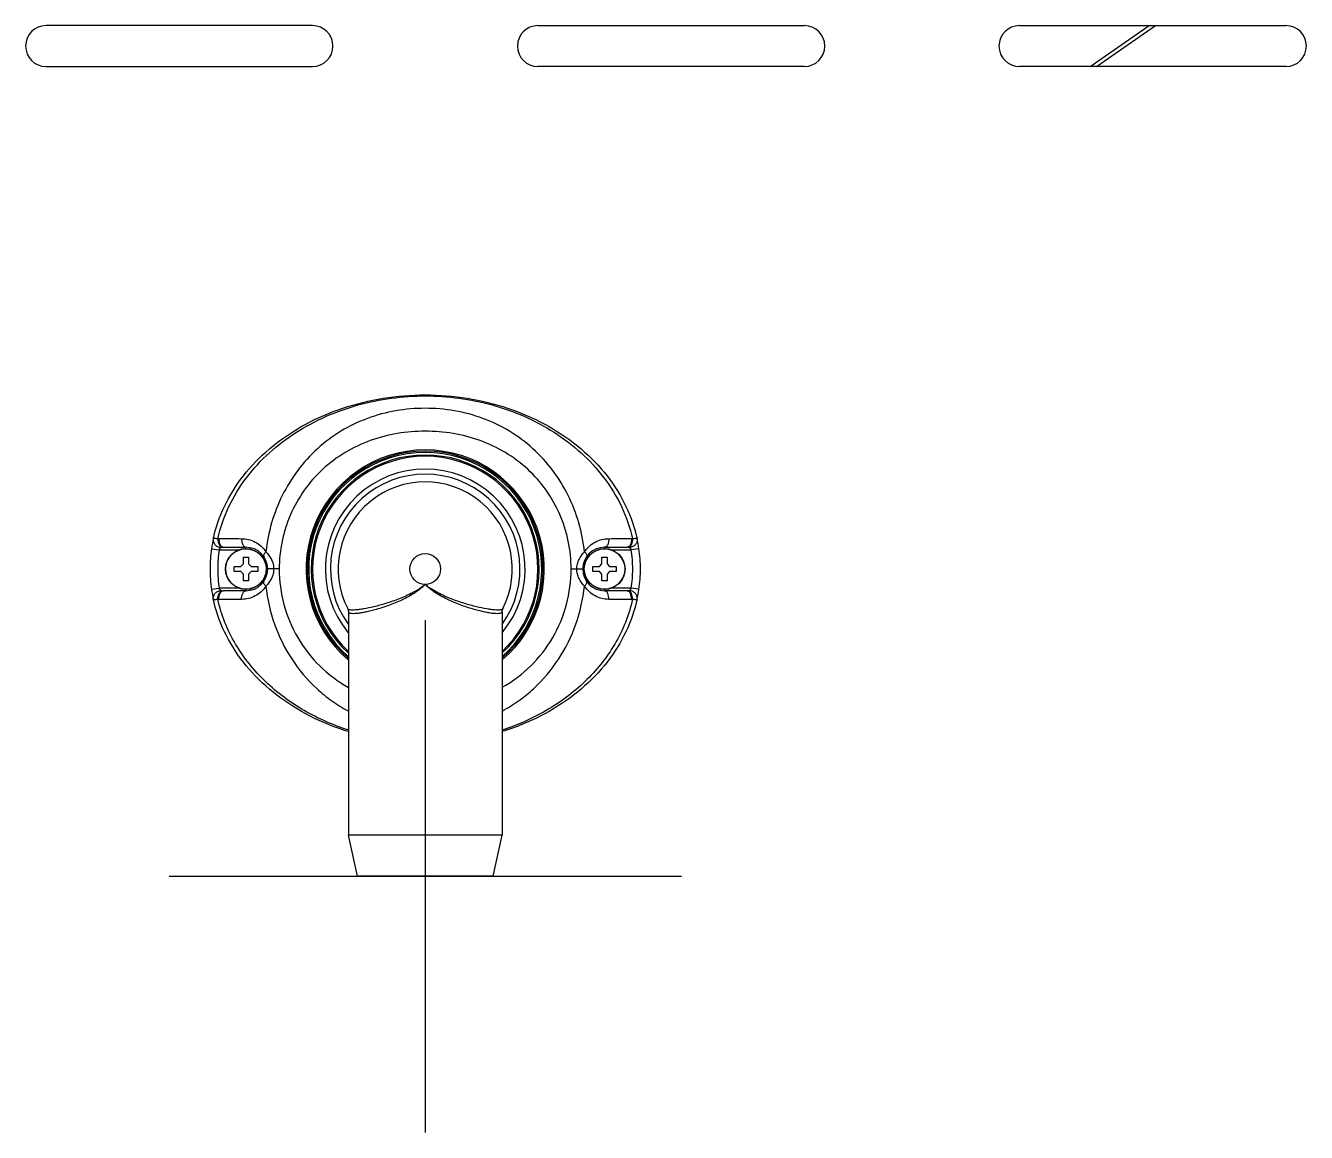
# Model space of a CAD drawing. Header units: millimetres. Extents: x -1319 to 3519, y -1539 to 2345.
# Drawn here: x 540.7 to 790.7, y 1874.4 to 2090.5 of the extents above; entities that cross this region are included whole.
import ezdxf

# ---------------------------------------------------------------- set-up
doc = ezdxf.new("R2010")
doc.units = ezdxf.units.MM
doc.header["$LTSCALE"] = 65.395
doc.layers.get('0').update_dxf_attribs({"linetype": 'CONTINUOUS'})

msp = doc.modelspace()

# ---------------------------------------------------------------- linework, layer by layer
at = {"linetype": 'Continuous'}
for p, q in [((596.66, 2090.54), (544.66, 2090.54)), ((640.66, 2090.54), (692.66, 2090.54)), ((734.66, 2090.54), (786.66, 2090.54)), ((748.44, 2082.54), (759.97, 2090.54)), ((749.68, 2082.54), (761.22, 2090.54)), ((544.66, 2082.54), (596.66, 2082.54)), ((692.66, 2082.54), (640.66, 2082.54)), ((786.66, 2082.54), (734.66, 2082.54)), ((576.95, 1988.4), (578.43, 1988.19)), ((578.43, 1988.19), (582.28, 1988.19)), ((579.24, 1988.69), (583.66, 1988.69)), ((583.66, 1988.44), (583.66, 1988.69)), ((653.66, 1988.44), (653.66, 1988.69)), ((653.66, 1988.69), (658.08, 1988.69)), ((655.04, 1988.19), (658.89, 1988.19)), ((660.37, 1988.4), (658.89, 1988.19)), ((582.66, 1984.94), (583.16, 1985.44)), ((583.16, 1985.44), (583.16, 1986.74)), ((583.16, 1986.74), (584.16, 1986.74)), ((584.16, 1986.74), (584.16, 1985.44)), ((584.16, 1985.44), (584.66, 1984.94)), ((652.66, 1984.94), (653.16, 1985.44)), ((653.16, 1985.44), (653.16, 1986.74)), ((653.16, 1986.74), (654.16, 1986.74)), ((654.16, 1986.74), (654.16, 1985.44)), ((654.16, 1985.44), (654.66, 1984.94)), ((581.36, 1983.94), (581.36, 1984.94)), ((581.36, 1984.94), (582.66, 1984.94)), ((582.66, 1983.94), (581.36, 1983.94)), ((583.16, 1983.44), (582.66, 1983.94)), ((583.16, 1982.14), (583.16, 1983.44)), ((584.66, 1983.94), (584.16, 1983.44)), ((584.16, 1983.44), (584.16, 1982.14)), ((584.66, 1984.94), (585.96, 1984.94)), ((585.96, 1983.94), (584.66, 1983.94)), ((585.96, 1984.94), (585.96, 1983.94)), ((590.17, 1984.44), (587.91, 1984.44)), ((647.15, 1984.44), (649.41, 1984.44)), ((651.36, 1983.94), (651.36, 1984.94)), ((651.36, 1984.94), (652.66, 1984.94)), ((652.66, 1983.94), (651.36, 1983.94)), ((653.16, 1983.44), (652.66, 1983.94)), ((653.16, 1982.14), (653.16, 1983.44)), ((654.66, 1983.94), (654.16, 1983.44)), ((654.16, 1983.44), (654.16, 1982.14)), ((654.66, 1984.94), (655.96, 1984.94)), ((655.96, 1983.94), (654.66, 1983.94)), ((655.96, 1984.94), (655.96, 1983.94)), ((576.95, 1980.47), (578.43, 1980.69)), ((582.28, 1980.69), (578.43, 1980.69)), ((583.66, 1980.19), (579.24, 1980.19)), ((584.16, 1982.14), (583.16, 1982.14)), ((583.66, 1980.44), (583.66, 1980.19)), ((654.16, 1982.14), (653.16, 1982.14)), ((653.66, 1980.44), (653.66, 1980.19)), ((658.08, 1980.19), (653.66, 1980.19)), ((658.89, 1980.69), (655.04, 1980.69)), ((660.37, 1980.47), (658.89, 1980.69)), ((603.53, 1976.69), (603.5, 1976.75)), ((603.66, 1976.17), (603.66, 1976.07)), ((603.69, 1976.01), (603.66, 1976.07)), ((603.66, 1976.05), (603.66, 1932.44)), ((633.66, 1976.07), (633.63, 1976.01)), ((633.66, 1976.17), (633.71, 1976.47)), ((633.66, 1976.07), (633.66, 1976.17)), ((633.66, 1976.05), (633.66, 1932.44)), ((633.71, 1976.47), (633.82, 1976.75)), ((633.82, 1976.75), (633.79, 1976.69)), ((605.41, 1924.44), (603.66, 1932.44)), ((633.66, 1932.44), (603.66, 1932.44)), ((631.91, 1924.44), (633.66, 1932.44)), ((631.91, 1924.44), (605.41, 1924.44))]:
    msp.add_line(p, q, dxfattribs=at)
at = {"color": 6}
for p, q in [((618.66, 1974.44), (618.66, 1874.44)), ((568.66, 1924.44), (668.66, 1924.44))]:
    msp.add_line(p, q, dxfattribs=at)
at = {"linetype": 'Continuous'}
msp.add_lwpolyline([(603.5, 1976.75), (603.61, 1976.47), (603.66, 1976.17)], dxfattribs=at)
for centre, radius in [((583.66, 1984.44), 4), ((583.66, 1984.44), 3.95), ((653.66, 1984.44), 4), ((653.66, 1984.44), 3.95), ((618.66, 1984.44), 3)]:
    msp.add_circle(centre, radius, dxfattribs=at)
for centre, radius, start, end in [((544.66, 2086.54), 4, 90, 270), ((596.66, 2086.54), 4, 270, 90), ((640.66, 2086.54), 4, 90, 270), ((692.66, 2086.54), 4, 270, 90), ((734.66, 2086.54), 4, 90, 270), ((786.66, 2086.54), 4, 270, 90), ((618.66, 1984.44), 23.25, 310.2915, 229.7085), ((618.66, 1984.44), 23, 310.8034, 229.1966), ((618.66, 1984.44), 22.75, 311.3972, 228.6028), ((618.66, 1984.44), 22.25, 312.518, 227.482), ((618.66, 1984.44), 22, 313.0001, 226.9998), ((618.66, 1984.44), 19.5, 320.3385, 219.6615), ((618.66, 1984.44), 18.5, 324.187, 215.813), ((618.66, 1984.44), 17, 332.905, 207.095), ((604.66, 1984.38), 28, 167.521, 171.7447), ((578.41, 1985.96), 4.4, 89.9683, 92.7416), ((658.92, 1985.96), 4.4, 87.2634, 90.0367), ((632.66, 1984.38), 28, 8.2553, 12.4791), ((604.29, 1984.43), 27.63, 171.7372, 179.99), ((604.32, 1984.43), 26.16, 171.744, 179.9867), ((579.24, 1970.54), 18.15, 90.0016, 90.6745), ((583.66, 1984.44), 4.25, 270, 90), ((653.66, 1984.44), 4.25, 90, 270), ((658.08, 1970.54), 18.15, 89.3255, 89.9984), ((633, 1984.43), 26.16, 0.0133, 8.256), ((633.04, 1984.43), 27.63, 0.01, 8.2628), ((604.29, 1984.44), 27.63, 180.01, 188.2628), ((604.32, 1984.44), 26.16, 180.0133, 188.256), ((633, 1984.44), 26.16, 351.744, 359.9867), ((633.04, 1984.44), 27.63, 351.7372, 359.99), ((604.66, 1984.49), 28, 188.2553, 192.4791), ((579.24, 1998.33), 18.15, 269.3255, 269.9984), ((658.08, 1998.33), 18.15, 270.0016, 270.6745), ((632.66, 1984.49), 28, 347.521, 351.7447), ((578.4, 1982.91), 4.4, 267.2634, 270.0367), ((658.91, 1982.91), 4.4, 269.9683, 272.7416)]:
    msp.add_arc(centre, radius, start, end, dxfattribs=at)
for points, knots in [([(577.32, 1990.43), (577.37, 1990.65), (577.93, 1993.04), (579.61, 1997.53), (583.51, 2003.45), (588.77, 2008.63), (595.18, 2012.89), (602.48, 2016.05), (610.41, 2018), (618.66, 2018.66), (626.91, 2018), (634.84, 2016.05), (642.14, 2012.89), (648.55, 2008.63), (653.81, 2003.45), (657.71, 1997.53), (659.39, 1993.04), (659.95, 1990.65), (660, 1990.43)], [0, 0, 0, 0, 0.006847, 0.077298, 0.147748, 0.218199, 0.288649, 0.359099, 0.42955, 0.5, 0.570451, 0.640901, 0.711351, 0.781802, 0.852252, 0.922703, 0.993153, 1, 1, 1, 1]), ([(578.19, 1990.36), (578.67, 1992.51), (580.12, 1996.72), (583.61, 2002.39), (588.12, 2007.27), (593.42, 2011.28), (599.28, 2014.4), (607.61, 2017.35), (618.66, 2018.81), (629.71, 2017.35), (638.04, 2014.4), (643.9, 2011.28), (649.2, 2007.27), (653.71, 2002.39), (657.2, 1996.72), (658.65, 1992.51), (659.13, 1990.36)], [0, 0, 0, 0, 0.062487, 0.124994, 0.187523, 0.250065, 0.312617, 0.375175, 0.500018, 0.624856, 0.68741, 0.749956, 0.812493, 0.875015, 0.937517, 1, 1, 1, 1]), ([(649.75, 1987.78), (649.55, 1989.69), (648.81, 1993.47), (646.72, 1998.85), (643.69, 2003.77), (639.82, 2008.05), (635.2, 2011.51), (629.99, 2014.01), (624.41, 2015.49), (618.66, 2015.98), (612.91, 2015.49), (607.33, 2014.01), (602.12, 2011.51), (597.5, 2008.05), (593.63, 2003.77), (590.6, 1998.85), (588.51, 1993.47), (587.77, 1989.69), (587.57, 1987.78)], [0, 0, 0, 0, 0.062567, 0.125117, 0.187631, 0.250087, 0.312497, 0.374926, 0.437432, 0.5, 0.562567, 0.625073, 0.687501, 0.749911, 0.812368, 0.874882, 0.937432, 1, 1, 1, 1]), ([(647.15, 1984.44), (647.15, 1986.26), (646.87, 1989), (645.95, 1992.52), (644.67, 1995.93), (642.42, 1999.93), (638.8, 2004.05), (634.39, 2007.33), (629.43, 2009.66), (624.12, 2011.04), (618.66, 2011.5), (613.19, 2011.04), (607.89, 2009.66), (602.92, 2007.33), (598.52, 2004.04), (594.89, 1999.92), (592.65, 1995.93), (591.37, 1992.51), (590.45, 1988.99), (590.17, 1986.25), (590.17, 1984.43)], [0, 0, 0, 0, 0.062484, 0.093766, 0.125048, 0.187526, 0.250003, 0.312484, 0.374977, 0.437483, 0.499998, 0.562512, 0.625018, 0.687511, 0.749992, 0.812469, 0.874948, 0.90623, 0.937512, 1, 1, 1, 1]), ([(577.32, 1990.43), (577.27, 1990.23), (577.28, 1989.78), (577.58, 1989.19), (578.12, 1988.77), (578.56, 1988.67), (578.78, 1988.67)], [0, 0, 0, 0, 0.244671, 0.492837, 0.745389, 1, 1, 1, 1]), ([(577.32, 1990.43), (577.32, 1990.44), (577.35, 1990.45), (577.39, 1990.45), (577.47, 1990.45), (577.62, 1990.44), (577.86, 1990.41), (578.07, 1990.38), (578.19, 1990.36)], [0, 0, 0, 0, 0.025895, 0.078829, 0.16237, 0.276233, 0.588958, 1, 1, 1, 1]), ([(578.19, 1990.36), (578.19, 1990.16), (578.22, 1989.77), (578.36, 1989.31), (578.53, 1989.01), (578.72, 1988.8), (578.9, 1988.7), (579.02, 1988.69)], [0, 0, 0, 0, 0.302833, 0.583853, 0.707791, 0.817938, 1, 1, 1, 1]), ([(578.41, 1990.37), (578.39, 1990.16), (578.41, 1989.75), (578.55, 1989.28), (578.73, 1988.98), (578.88, 1988.82), (579.05, 1988.71), (579.18, 1988.69), (579.24, 1988.69)], [0, 0, 0, 0, 0.307042, 0.587992, 0.710198, 0.81795, 0.912973, 1, 1, 1, 1]), ([(582.83, 1990.36), (582.82, 1990.16), (582.84, 1989.75), (582.98, 1989.28), (583.15, 1988.98), (583.31, 1988.82), (583.48, 1988.71), (583.6, 1988.69), (583.66, 1988.69)], [0, 0, 0, 0, 0.307049, 0.587898, 0.710069, 0.817823, 0.912893, 1, 1, 1, 1]), ([(582.83, 1990.36), (583.29, 1990.36), (584.2, 1990.25), (585.5, 1989.75), (586.67, 1988.93), (587.3, 1988.19), (587.57, 1987.78)], [0, 0, 0, 0, 0.242943, 0.487014, 0.73764, 1, 1, 1, 1]), ([(649.75, 1987.78), (650.02, 1988.19), (650.65, 1988.93), (651.82, 1989.75), (653.12, 1990.25), (654.03, 1990.36), (654.49, 1990.36)], [0, 0, 0, 0, 0.26236, 0.512985, 0.757057, 1, 1, 1, 1]), ([(654.49, 1990.36), (654.5, 1990.16), (654.48, 1989.75), (654.34, 1989.28), (654.17, 1988.98), (654.01, 1988.82), (653.84, 1988.71), (653.72, 1988.69), (653.66, 1988.69)], [0, 0, 0, 0, 0.307048, 0.587897, 0.710068, 0.817823, 0.912893, 1, 1, 1, 1]), ([(658.91, 1990.37), (658.93, 1990.16), (658.91, 1989.75), (658.77, 1989.28), (658.59, 1988.98), (658.44, 1988.82), (658.27, 1988.71), (658.14, 1988.69), (658.08, 1988.69)], [0, 0, 0, 0, 0.307042, 0.587992, 0.710198, 0.81795, 0.912973, 1, 1, 1, 1]), ([(659.13, 1990.36), (659.13, 1990.16), (659.1, 1989.77), (658.96, 1989.31), (658.79, 1989.01), (658.6, 1988.8), (658.42, 1988.7), (658.3, 1988.69)], [0, 0, 0, 0, 0.302829, 0.58385, 0.707789, 0.817937, 1, 1, 1, 1]), ([(660, 1990.43), (660.05, 1990.23), (660.04, 1989.78), (659.74, 1989.19), (659.2, 1988.77), (658.76, 1988.67), (658.54, 1988.67)], [0, 0, 0, 0, 0.244671, 0.492837, 0.745389, 1, 1, 1, 1]), ([(659.13, 1990.36), (659.25, 1990.38), (659.46, 1990.41), (659.7, 1990.44), (659.85, 1990.45), (659.93, 1990.45), (659.97, 1990.45), (660, 1990.44), (660, 1990.43)], [0, 0, 0, 0, 0.411031, 0.723747, 0.837607, 0.921144, 0.974084, 1, 1, 1, 1]), ([(578.43, 1988.19), (578.46, 1988.24), (578.57, 1988.41), (578.69, 1988.56), (578.78, 1988.67)], [0, 0, 0, 0, 0.30564, 1, 1, 1, 1]), ([(578.78, 1988.67), (578.79, 1988.67), (578.8, 1988.68), (578.84, 1988.68), (578.89, 1988.68), (578.96, 1988.69), (579, 1988.69), (579.02, 1988.69)], [0, 0, 0, 0, 0.081651, 0.197395, 0.455237, 0.725238, 1, 1, 1, 1]), ([(587.57, 1987.78), (587.49, 1987.69), (587.34, 1987.52), (587.18, 1987.27), (587.1, 1987.03), (587.13, 1986.89), (587.17, 1986.84)], [0, 0, 0, 0, 0.338228, 0.619195, 0.834854, 1, 1, 1, 1]), ([(587.57, 1987.78), (587.99, 1987.34), (588.56, 1986.58), (589, 1985.4), (589.08, 1984.76), (589.08, 1984.44)], [0, 0, 0, 0, 0.487329, 0.742929, 1, 1, 1, 1]), ([(648.24, 1984.44), (648.24, 1984.76), (648.32, 1985.4), (648.76, 1986.58), (649.33, 1987.34), (649.75, 1987.78)], [0, 0, 0, 0, 0.25707, 0.51267, 1, 1, 1, 1]), ([(649.75, 1987.78), (649.83, 1987.69), (649.98, 1987.52), (650.14, 1987.27), (650.22, 1987.03), (650.19, 1986.89), (650.15, 1986.84)], [0, 0, 0, 0, 0.338237, 0.619203, 0.834856, 1, 1, 1, 1]), ([(658.3, 1988.69), (658.32, 1988.69), (658.36, 1988.69), (658.43, 1988.68), (658.48, 1988.68), (658.52, 1988.68), (658.53, 1988.67), (658.54, 1988.67)], [0, 0, 0, 0, 0.274762, 0.544765, 0.802607, 0.918359, 1, 1, 1, 1]), ([(658.54, 1988.67), (658.56, 1988.64), (658.69, 1988.49), (658.81, 1988.33), (658.89, 1988.19)], [0, 0, 0, 0, 0.166461, 1, 1, 1, 1]), ([(589.08, 1984.44), (589.08, 1984.12), (589, 1983.47), (588.56, 1982.3), (587.99, 1981.54), (587.57, 1981.1)], [0, 0, 0, 0, 0.25707, 0.51267, 1, 1, 1, 1]), ([(590.17, 1984.43), (590.17, 1982.1), (590.79, 1977.42), (593.5, 1970.89), (597.84, 1965.3), (601.63, 1962.48), (603.66, 1961.33)], [0, 0, 0, 0, 0.250018, 0.500016, 0.749994, 1, 1, 1, 1]), ([(633.67, 1961.34), (635.7, 1962.48), (639.48, 1965.3), (643.82, 1970.89), (646.53, 1977.43), (647.15, 1982.11), (647.15, 1984.44)], [0, 0, 0, 0, 0.250002, 0.499977, 0.749971, 1, 1, 1, 1]), ([(649.75, 1981.1), (649.33, 1981.54), (648.76, 1982.3), (648.32, 1983.47), (648.24, 1984.12), (648.24, 1984.44)], [0, 0, 0, 0, 0.487329, 0.742929, 1, 1, 1, 1]), ([(577.32, 1978.44), (577.27, 1978.65), (577.28, 1979.09), (577.58, 1979.69), (578.12, 1980.1), (578.56, 1980.2), (578.78, 1980.21)], [0, 0, 0, 0, 0.244671, 0.492837, 0.745389, 1, 1, 1, 1]), ([(578.19, 1978.51), (578.19, 1978.71), (578.22, 1979.11), (578.36, 1979.56), (578.53, 1979.86), (578.72, 1980.07), (578.9, 1980.18), (579.02, 1980.19)], [0, 0, 0, 0, 0.302829, 0.58385, 0.707789, 0.817937, 1, 1, 1, 1]), ([(578.41, 1978.51), (578.39, 1978.72), (578.41, 1979.12), (578.55, 1979.59), (578.73, 1979.89), (578.88, 1980.06), (579.05, 1980.16), (579.18, 1980.19), (579.24, 1980.19)], [0, 0, 0, 0, 0.307042, 0.587992, 0.710198, 0.81795, 0.912973, 1, 1, 1, 1]), ([(578.78, 1980.21), (578.76, 1980.23), (578.63, 1980.38), (578.51, 1980.54), (578.43, 1980.69)], [0, 0, 0, 0, 0.166461, 1, 1, 1, 1]), ([(579.02, 1980.19), (579, 1980.19), (578.96, 1980.19), (578.89, 1980.19), (578.84, 1980.19), (578.8, 1980.2), (578.79, 1980.2), (578.78, 1980.21)], [0, 0, 0, 0, 0.274762, 0.544765, 0.802607, 0.918359, 1, 1, 1, 1]), ([(582.83, 1978.51), (582.82, 1978.72), (582.84, 1979.12), (582.98, 1979.59), (583.15, 1979.89), (583.31, 1980.06), (583.48, 1980.16), (583.6, 1980.19), (583.66, 1980.19)], [0, 0, 0, 0, 0.307048, 0.587897, 0.710068, 0.817823, 0.912893, 1, 1, 1, 1]), ([(587.57, 1981.1), (587.3, 1980.69), (586.67, 1979.95), (585.5, 1979.13), (584.2, 1978.63), (583.29, 1978.51), (582.83, 1978.51)], [0, 0, 0, 0, 0.26236, 0.512985, 0.757057, 1, 1, 1, 1]), ([(587.57, 1981.1), (587.49, 1981.18), (587.34, 1981.35), (587.18, 1981.61), (587.1, 1981.84), (587.13, 1981.99), (587.17, 1982.04)], [0, 0, 0, 0, 0.338237, 0.619203, 0.834856, 1, 1, 1, 1]), ([(587.57, 1981.1), (587.84, 1978.58), (588.96, 1973.59), (592.34, 1966.72), (596.45, 1961.83), (600.38, 1958.64), (602.54, 1957.3), (603.66, 1956.71)], [0, 0, 0, 0, 0.250171, 0.500217, 0.749978, 0.874996, 1, 1, 1, 1]), ([(618.66, 1981.44), (618.56, 1981.36), (618.38, 1981.2), (617.99, 1980.9), (617.48, 1980.54), (616.85, 1980.15), (615.99, 1979.68), (614.9, 1979.15), (613.18, 1978.42), (611.09, 1977.71), (608.77, 1977.07), (607.02, 1976.7), (605.81, 1976.51), (605.09, 1976.43), (604.5, 1976.41), (604.04, 1976.44), (603.72, 1976.51), (603.56, 1976.63), (603.53, 1976.69)], [0, 0, 0, 0, 0.022816, 0.045629, 0.091216, 0.136713, 0.182046, 0.27187, 0.359953, 0.527521, 0.677953, 0.804663, 0.857322, 0.902071, 0.938512, 0.966494, 0.986381, 1, 1, 1, 1]), ([(618.66, 1981.44), (618.57, 1981.35), (618.4, 1981.17), (618.03, 1980.83), (617.55, 1980.43), (616.95, 1979.99), (616.12, 1979.45), (615.06, 1978.85), (613.36, 1978.02), (611.28, 1977.21), (609.27, 1976.57), (607.8, 1976.2), (606.84, 1975.98), (605.99, 1975.83), (605.26, 1975.74), (604.66, 1975.71), (604.15, 1975.73), (603.76, 1975.85), (603.69, 1976.01)], [0, 0, 0, 0, 0.022805, 0.045606, 0.091169, 0.136643, 0.181958, 0.271762, 0.359864, 0.527594, 0.678308, 0.74516, 0.805287, 0.858006, 0.90275, 0.939127, 0.967018, 1, 1, 1, 1]), ([(633.79, 1976.69), (633.76, 1976.63), (633.6, 1976.51), (633.28, 1976.44), (632.82, 1976.41), (632.23, 1976.43), (631.51, 1976.51), (630.31, 1976.7), (628.55, 1977.07), (626.23, 1977.71), (624.14, 1978.42), (622.42, 1979.15), (621.1, 1979.78), (620.04, 1980.4), (619.33, 1980.89), (618.94, 1981.2), (618.75, 1981.36), (618.66, 1981.44)], [0, 0, 0, 0, 0.013619, 0.033506, 0.06149, 0.097934, 0.142685, 0.195347, 0.322063, 0.4725, 0.640071, 0.728154, 0.817978, 0.908784, 0.954371, 0.977184, 1, 1, 1, 1]), ([(633.63, 1976.01), (633.56, 1975.85), (633.17, 1975.73), (632.66, 1975.71), (632.06, 1975.74), (631.33, 1975.83), (630.48, 1975.98), (629.52, 1976.2), (628.05, 1976.57), (626.04, 1977.21), (623.96, 1978.02), (622.26, 1978.85), (620.98, 1979.57), (619.96, 1980.27), (619.29, 1980.83), (618.92, 1981.17), (618.75, 1981.35), (618.66, 1981.44)], [0, 0, 0, 0, 0.032981, 0.060872, 0.09725, 0.141996, 0.194716, 0.254846, 0.3217, 0.472419, 0.640156, 0.728261, 0.818067, 0.908828, 0.954392, 0.977194, 1, 1, 1, 1]), ([(633.67, 1956.71), (634.78, 1957.31), (636.94, 1958.64), (640.87, 1961.83), (644.98, 1966.72), (648.36, 1973.59), (649.48, 1978.58), (649.75, 1981.1)], [0, 0, 0, 0, 0.125003, 0.250021, 0.499781, 0.749826, 1, 1, 1, 1]), ([(649.75, 1981.1), (649.83, 1981.18), (649.98, 1981.35), (650.14, 1981.61), (650.22, 1981.84), (650.19, 1981.99), (650.15, 1982.04)], [0, 0, 0, 0, 0.338228, 0.619195, 0.834854, 1, 1, 1, 1]), ([(654.49, 1978.51), (654.03, 1978.51), (653.12, 1978.63), (651.82, 1979.13), (650.65, 1979.95), (650.02, 1980.69), (649.75, 1981.1)], [0, 0, 0, 0, 0.242943, 0.487014, 0.73764, 1, 1, 1, 1]), ([(654.49, 1978.51), (654.5, 1978.72), (654.48, 1979.12), (654.34, 1979.59), (654.17, 1979.89), (654.01, 1980.06), (653.84, 1980.16), (653.72, 1980.19), (653.66, 1980.19)], [0, 0, 0, 0, 0.307049, 0.587898, 0.710069, 0.817823, 0.912893, 1, 1, 1, 1]), ([(658.91, 1978.51), (658.93, 1978.72), (658.91, 1979.12), (658.77, 1979.59), (658.59, 1979.89), (658.44, 1980.06), (658.27, 1980.16), (658.14, 1980.19), (658.08, 1980.19)], [0, 0, 0, 0, 0.307042, 0.587992, 0.710198, 0.81795, 0.912973, 1, 1, 1, 1]), ([(658.54, 1980.21), (658.53, 1980.2), (658.52, 1980.2), (658.48, 1980.19), (658.43, 1980.19), (658.36, 1980.19), (658.32, 1980.19), (658.3, 1980.19)], [0, 0, 0, 0, 0.081651, 0.197395, 0.455237, 0.725238, 1, 1, 1, 1]), ([(659.13, 1978.51), (659.13, 1978.71), (659.1, 1979.11), (658.96, 1979.56), (658.79, 1979.86), (658.6, 1980.07), (658.42, 1980.18), (658.3, 1980.19)], [0, 0, 0, 0, 0.302833, 0.583853, 0.707791, 0.817938, 1, 1, 1, 1]), ([(658.89, 1980.69), (658.86, 1980.63), (658.75, 1980.47), (658.63, 1980.31), (658.54, 1980.21)], [0, 0, 0, 0, 0.30564, 1, 1, 1, 1]), ([(660, 1978.44), (660.05, 1978.65), (660.04, 1979.09), (659.74, 1979.69), (659.2, 1980.1), (658.76, 1980.2), (658.54, 1980.21)], [0, 0, 0, 0, 0.244671, 0.492837, 0.745389, 1, 1, 1, 1]), ([(578.19, 1978.51), (578.07, 1978.49), (577.86, 1978.46), (577.62, 1978.43), (577.47, 1978.42), (577.39, 1978.42), (577.35, 1978.42), (577.32, 1978.43), (577.32, 1978.44)], [0, 0, 0, 0, 0.411031, 0.723747, 0.837607, 0.921144, 0.974084, 1, 1, 1, 1]), ([(603.66, 1952.68), (603.3, 1952.79), (600.39, 1953.73), (595.18, 1955.99), (588.77, 1960.24), (583.51, 1965.43), (579.61, 1971.34), (577.93, 1975.83), (577.37, 1978.23), (577.32, 1978.44)], [0, 0, 0, 0, 0.02665, 0.217608, 0.408567, 0.599525, 0.790483, 0.981441, 1, 1, 1, 1]), ([(603.66, 1952.99), (600.67, 1953.95), (594.88, 1956.49), (588.51, 1961.21), (584.25, 1965.84), (581.55, 1969.72), (579.46, 1973.96), (578.53, 1976.98), (578.19, 1978.51)], [0, 0, 0, 0, 0.249896, 0.499678, 0.624777, 0.749865, 0.874935, 1, 1, 1, 1]), ([(659.13, 1978.51), (658.79, 1976.98), (657.86, 1973.96), (655.77, 1969.73), (653.08, 1965.84), (648.82, 1961.22), (642.45, 1956.5), (636.67, 1953.96), (633.68, 1952.99)], [0, 0, 0, 0, 0.125061, 0.25013, 0.375219, 0.500319, 0.750105, 1, 1, 1, 1]), ([(660, 1978.44), (659.95, 1978.23), (659.39, 1975.83), (657.71, 1971.34), (653.81, 1965.43), (648.55, 1960.24), (642.14, 1955.99), (636.94, 1953.73), (634.03, 1952.8), (633.68, 1952.69)], [0, 0, 0, 0, 0.018569, 0.209617, 0.400664, 0.591712, 0.78276, 0.973808, 1, 1, 1, 1]), ([(660, 1978.44), (660, 1978.43), (659.97, 1978.42), (659.93, 1978.42), (659.85, 1978.42), (659.7, 1978.43), (659.46, 1978.46), (659.25, 1978.49), (659.13, 1978.51)], [0, 0, 0, 0, 0.025895, 0.078829, 0.16237, 0.276233, 0.588958, 1, 1, 1, 1])]:
    msp.add_open_spline(points, degree=3, knots=knots, dxfattribs=at)
for points in [[(578.41, 1990.37), (579.88, 1990.37), (581.36, 1990.37), (582.83, 1990.36)], [(654.49, 1990.36), (655.96, 1990.37), (657.44, 1990.37), (658.91, 1990.37)], [(582.83, 1978.51), (581.36, 1978.51), (579.88, 1978.51), (578.41, 1978.51)], [(658.91, 1978.51), (657.44, 1978.51), (655.96, 1978.51), (654.49, 1978.51)], [(603.53, 1976.69), (603.63, 1976.49), (603.69, 1976.25), (603.69, 1976.01)], [(633.79, 1976.69), (633.69, 1976.49), (633.63, 1976.25), (633.63, 1976.01)]]:
    msp.add_open_spline(points, degree=3, dxfattribs=at)

doc.saveas('drawing.dxf')
